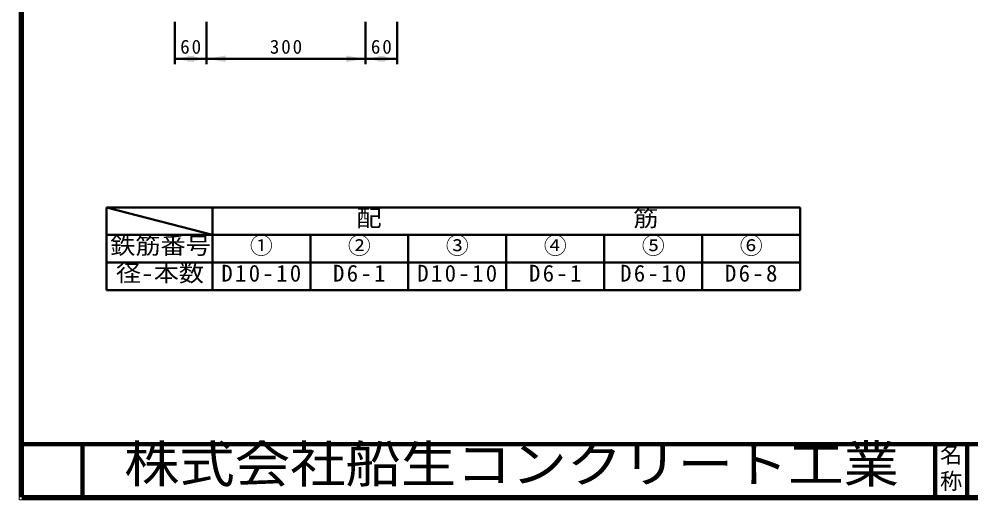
# Model space of a CAD drawing. Units: millimetres, scale not verified. Extents: x 100 to 4105, y 100 to 2870.
# Drawn here: x 100 to 1897, y 100 to 1007 of the extents above; entities that cross this region are included whole.
import ezdxf
from ezdxf.enums import TextEntityAlignment as Align

# ---------------------------------------------------------------- set-up
doc = ezdxf.new("R2010")
doc.units = ezdxf.units.MM
doc.header["$LTSCALE"] = 5
doc.layers.add('V-nasSTD', color=7, linetype='Continuous', lineweight=35)
doc.styles.add('ＭＳ ゴシック', font='')
doc.styles.get('ＭＳ ゴシック').set_extended_font_data('MS Gothic')

msp = doc.modelspace()

# ---------------------------------------------------------------- hatches: boundary and pattern name
at = {"layer": 'V-nasSTD'}
for points in [[(430.076, 938.268), (394.076, 932.268), (430.076, 926.268)], [(418.076, 926.268), (454.076, 932.268), (418.076, 938.268)], [(490.076, 938.268), (454.076, 932.268), (490.076, 926.268)], [(718.076, 926.268), (754.076, 932.268), (718.076, 938.268)], [(790.076, 938.268), (754.076, 932.268), (790.076, 926.268)], [(778.076, 926.268), (814.076, 932.268), (778.076, 938.268)]]:
    msp.add_hatch(color=256, dxfattribs=at).paths.add_polyline_path(points)

# ---------------------------------------------------------------- linework, layer by layer
at = {"layer": 'V-nasSTD', "lineweight": 100}
for p, q in [((105, 2865), (105, 105)), ((105, 205), (4100, 205)), ((220, 205), (220, 105)), ((1830, 205), (1830, 105)), ((1890, 205), (1890, 105)), ((105, 105), (4100, 105))]:
    msp.add_line(p, q, dxfattribs=at)
at = {"layer": 'V-nasSTD', "lineweight": 50}
for p, q in [((394.076, 1002.268), (394.076, 922.268)), ((454.076, 1002.268), (454.076, 922.268)), ((754.076, 1002.268), (754.076, 922.268)), ((814.076, 1002.268), (814.076, 922.268)), ((394.076, 932.268), (454.076, 932.268)), ((454.076, 932.268), (754.076, 932.268)), ((754.076, 932.268), (814.076, 932.268)), ((265, 652), (265, 600)), ((465, 652), (265, 652)), ((265, 652), (465, 600)), ((465, 600), (465, 652)), ((650, 652), (465, 652)), ((835, 652), (650, 652)), ((1020, 652), (835, 652)), ((1205, 652), (1020, 652)), ((1390, 652), (1205, 652)), ((1575, 652), (1390, 652)), ((1575, 600), (1575, 652)), ((265, 600), (430, 600)), ((265, 600), (265, 548)), ((465, 600), (265, 600)), ((465, 600), (650, 600)), ((465, 548), (465, 600)), ((465, 600), (465, 548)), ((650, 600), (835, 600)), ((650, 548), (650, 600)), ((650, 600), (650, 548)), ((835, 600), (1020, 600)), ((835, 548), (835, 600)), ((835, 600), (835, 548)), ((1020, 548), (1020, 600)), ((1020, 600), (1020, 548)), ((1205, 600), (1020, 600)), ((1205, 548), (1205, 600)), ((1205, 600), (1390, 600)), ((1205, 548), (1205, 600)), ((1205, 600), (1205, 548)), ((1390, 548), (1390, 600)), ((1390, 548), (1390, 600)), ((1390, 600), (1575, 600)), ((1390, 548), (1390, 600)), ((1390, 600), (1390, 548)), ((1575, 548), (1575, 600)), ((1575, 548), (1575, 600)), ((1575, 600), (1575, 548)), ((265, 548), (265, 496)), ((465, 548), (265, 548)), ((465, 548), (650, 548)), ((465, 496), (465, 548)), ((465, 548), (465, 496)), ((650, 548), (835, 548)), ((650, 496), (650, 548)), ((650, 548), (650, 496)), ((835, 548), (1020, 548)), ((835, 496), (835, 548)), ((835, 548), (835, 496)), ((1020, 496), (1020, 548)), ((1020, 548), (1020, 496)), ((1020, 548), (1205, 548)), ((1205, 496), (1205, 548)), ((1205, 548), (1390, 548)), ((1205, 496), (1205, 548)), ((1205, 548), (1205, 496)), ((1390, 496), (1390, 548)), ((1390, 496), (1390, 548)), ((1390, 548), (1575, 548)), ((1390, 496), (1390, 548)), ((1390, 548), (1390, 496)), ((1575, 496), (1575, 548)), ((1575, 496), (1575, 548)), ((1575, 548), (1575, 496)), ((265, 496), (465, 496)), ((465, 496), (650, 496)), ((650, 496), (835, 496)), ((835, 496), (1020, 496)), ((1020, 496), (1205, 496)), ((1205, 496), (1390, 496)), ((1390, 496), (1575, 496))]:
    msp.add_line(p, q, dxfattribs=at)
at = {"layer": 'V-nasSTD', "lineweight": 13}
msp.add_lwpolyline([(100, 100), (100, 2870), (4105, 2870), (4105, 100)], close=True, dxfattribs=at)

# ---------------------------------------------------------------- texts
at = {"layer": 'V-nasSTD', "style": 'ＭＳ ゴシック', "width": 1.1}
for s, height, p in [('配\u3000\u3000\u3000\u3000\u3000\u3000\u3000\u3000\u3000\u3000筋', 31.67, (737.04, 647.6)), ('鉄筋番号', 31.67, (272.12, 595.6)), ('径-本数', 31.67, (282.92, 543.6)), ('株式会社船生コンクリート工業', 69.65, (298.279, 202.55))]:
    msp.add_text(s, height=height, dxfattribs=at).set_placement(p, align=Align.TOP_LEFT)
at = {"layer": 'V-nasSTD', "style": 'ＭＳ ゴシック'}
for s, height, p in [('①', 31.67, (535.9, 595.6)), ('②', 31.67, (720.9, 595.6)), ('③', 31.67, (905.9, 595.6)), ('④', 31.67, (1090.9, 595.6)), ('⑤', 31.67, (1275.9, 595.6)), ('⑥', 31.67, (1460.9, 595.6)), ('名', 30.79, (1838.982, 200.999)), ('称', 30.79, (1838.976, 151.01))]:
    msp.add_text(s, height=height, dxfattribs=at).set_placement(p, align=Align.TOP_LEFT)
at = {"layer": 'V-nasSTD', "attachment_point": 1, "style": 'ＭＳ ゴシック'}
for s, insert, char_height in [('\\T1.2;60', (404.276, 968.268), 26.39), ('\\T1.2;300', (573.476, 968.268), 26.39), ('\\T1.2;60', (764.276, 968.268), 26.39), ('\\T1.2;D10-10', (481.9, 543.6), 31.67), ('\\T1.2;D6-1', (692.82, 543.6), 31.67), ('\\T1.2;D10-10', (851.9, 543.6), 31.67), ('\\T1.2;D6-1', (1062.82, 543.6), 31.67), ('\\T1.2;D6-10', (1234.86, 543.6), 31.67), ('\\T1.2;D6-8', (1432.82, 543.6), 31.67)]:
    msp.add_mtext(s, dxfattribs=dict(at, insert=insert, char_height=char_height))

doc.saveas('drawing.dxf')
